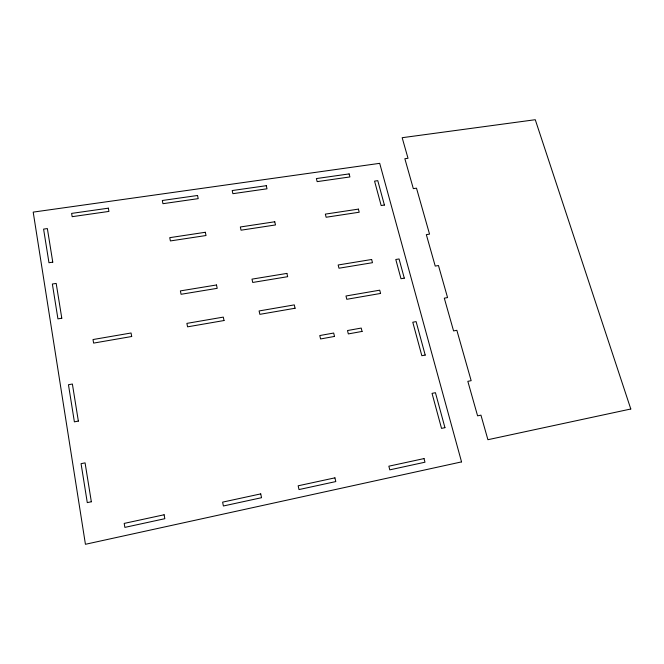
<?xml version="1.0" encoding="UTF-8"?>
<svg xmlns="http://www.w3.org/2000/svg" width="664" height="664" viewBox="0 0 664 664"><rect width="100%" height="100%" fill="white"/><g stroke="black" fill="none" stroke-linecap="round" stroke-linejoin="round"><path stroke-width="1" d="M461.546 461.895L85.432 544.289L33.2 212.115L379.7 163.336L461.546 461.895M164.116 514.774L124.201 523.406L124.873 527.382L164.83 518.7L164.116 514.774M260.736 493.891L222.623 502.133L223.386 505.985L261.541 497.701L260.736 493.891M334.93 477.848L298.161 485.799L299.007 489.567L335.801 481.574L334.93 477.848M424.03 458.583L388.855 466.186L389.785 469.855L424.985 462.21L424.03 458.583M630.8 408.999L487.916 439.709L480.944 415.141L477.59 415.838L467.829 381.335L471.158 380.671L456.857 330.307L453.57 330.913L444.299 298.169L447.561 297.588L438.464 265.534L435.227 266.081L426.329 234.633L429.542 234.118L416.494 188.169L413.323 188.634L404.857 158.721L408.011 158.281L402.168 137.705L535.267 119.711L630.8 408.999M91.341 501.768L87.283 502.615L81.066 463.671L85.075 462.866L91.341 501.768M444.946 427.666L441.527 428.388L432.04 393.37L435.435 392.698L444.946 427.666M78.352 421.092L74.385 421.847L68.458 384.738L72.384 384.024L78.352 421.092M425.209 355.074L421.839 355.713L412.776 322.223L416.104 321.617L425.209 355.074M334.507 336.432L320.579 338.955L319.766 335.552L333.677 333.037L334.507 336.432M362.071 331.427L348.334 333.917L347.496 330.539L361.216 328.066L362.071 331.427M131.696 336.507L93.616 343.097L93.01 339.545L131.057 332.996L131.696 336.507M224.025 320.529L187.572 326.837L186.883 323.385L223.303 317.11L224.025 320.529M295.073 308.245L259.856 314.338L259.093 310.951L294.285 304.892L295.073 308.245M380.58 293.447L346.807 299.29L345.977 295.995L379.717 290.185L380.58 293.447M404.293 278.158L400.99 278.722L395.786 259.491L399.064 258.952L404.293 278.158M61.794 318.222L57.934 318.869L52.365 284.026L56.191 283.42L61.794 318.222M216.489 284.972L180.384 290.898L181.065 294.285L217.203 288.325L216.489 284.972M286.889 273.41L251.988 279.137L252.727 282.457L287.661 276.689L286.889 273.41M371.641 259.491L338.159 264.986L338.98 268.223L372.487 262.695L371.641 259.491M52.771 262.156L48.97 262.736L43.592 229.113L47.36 228.565L52.771 262.156M384.406 205.052L381.169 205.541L374.562 181.131L377.774 180.658L384.406 205.052M205.334 232.275L169.743 237.662L170.399 240.932L206.023 235.521L205.334 232.275M274.763 221.776L240.335 226.98L241.049 230.192L275.502 224.947L274.763 221.776M358.386 209.118L325.343 214.123L326.132 217.252L359.207 212.223L358.386 209.118M108.348 208.172L71.612 213.401L72.168 216.68L108.938 211.418L108.348 208.172M197.54 195.482L162.315 200.495L162.954 203.69L198.212 198.644L197.54 195.482M266.281 185.696L232.192 190.551L232.898 193.68L267.011 188.8L266.281 185.696M349.123 173.91L316.388 178.566L317.16 181.629L349.92 176.939L349.123 173.91"/></g></svg>
